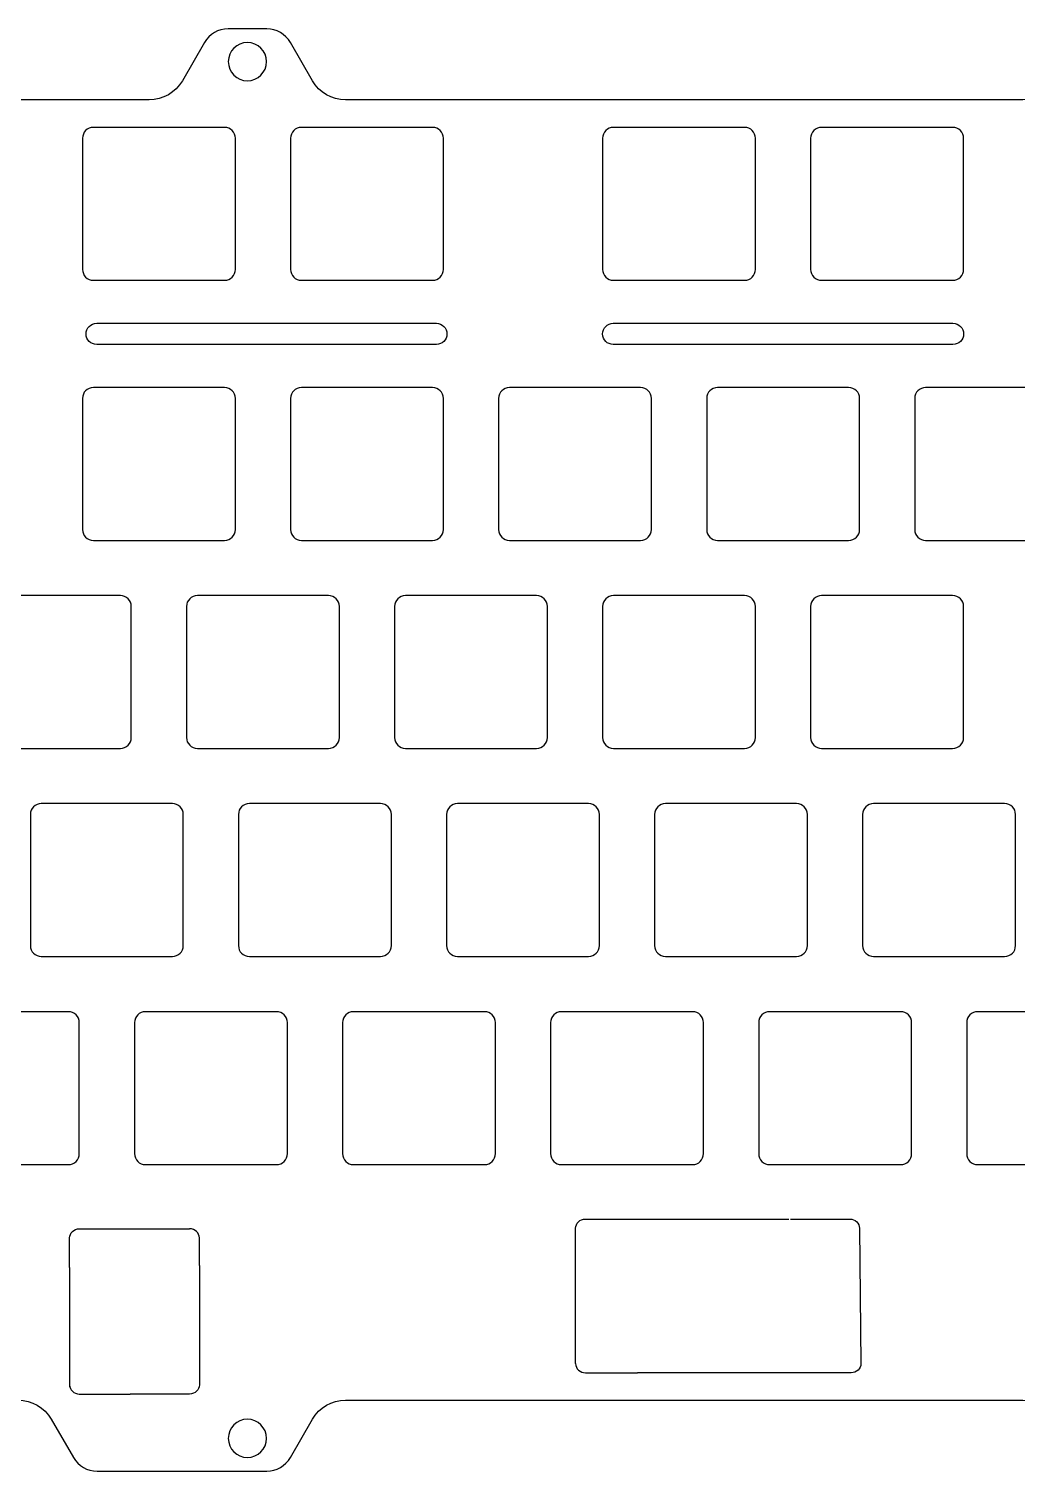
# Model space of a CAD drawing. Header units: inches. Extents: x -68 to 284, y 74 to 206.
# Drawn here: x 7.9 to 98.4, y 73.7 to 205.7 of the extents above; entities that cross this region are included whole.
import ezdxf

# ---------------------------------------------------------------- set-up
doc = ezdxf.new("R2010")
doc.units = ezdxf.units.IN
doc.header["$MEASUREMENT"] = 0

# ---------------------------------------------------------------- blocks, each defined once
blk = doc.blocks.new('block 4')
at = {"color": 5, "lineweight": 25, "true_color": 0x0000ff}
blk.add_open_spline([(139.42, 76.62), (140.31, 76.62), (141.14, 77.1), (141.58, 77.87), (141.58, 77.87), (141.9, 78.42), (141.9, 78.42), (142.53, 79.5), (143.69, 80.17), (144.94, 80.17), (144.94, 80.17), (178.97, 80.17), (178.97, 80.17), (180.22, 80.17), (181.37, 79.5), (182, 78.42), (182, 78.42), (184.02, 74.92), (184.02, 74.92), (184.47, 74.15), (185.29, 73.67), (186.18, 73.67), (186.18, 73.67), (189.72, 73.67), (189.72, 73.67), (190.61, 73.67), (191.44, 74.15), (191.88, 74.92), (191.88, 74.92), (193.91, 78.42), (193.91, 78.42), (194.53, 79.5), (195.69, 80.17), (196.94, 80.17), (196.94, 80.17), (258.97, 80.17), (258.97, 80.17), (260.22, 80.17), (261.37, 79.5), (262, 78.42), (262, 78.42), (264.02, 74.92), (264.02, 74.92), (264.47, 74.15), (265.29, 73.67), (266.18, 73.67), (266.18, 73.67), (269.72, 73.67), (269.72, 73.67), (270.61, 73.67), (271.44, 74.15), (271.88, 74.92), (271.88, 74.92), (273.91, 78.42), (273.91, 78.42), (274.53, 79.5), (275.69, 80.17), (276.94, 80.17), (276.94, 80.17), (279.95, 80.17), (279.95, 80.17), (280.48, 80.17), (280.99, 80.38), (281.37, 80.75), (281.37, 80.75), (283.2, 82.58), (283.2, 82.58), (283.57, 82.96), (283.78, 83.47), (283.78, 84), (283.78, 84), (283.78, 97.68), (283.78, 97.68), (283.78, 98.11), (283.64, 98.53), (283.37, 98.87), (283.37, 98.87), (282.24, 100.27), (282.24, 100.27), (281.94, 100.65), (281.78, 101.11), (281.78, 101.59), (281.78, 101.59), (281.78, 131.81), (281.78, 131.81), (281.78, 132.29), (281.94, 132.75), (282.24, 133.13), (282.24, 133.13), (283.36, 134.53), (283.36, 134.53), (283.63, 134.87), (283.78, 135.29), (283.78, 135.72), (283.78, 135.72), (283.78, 195.4), (283.78, 195.4), (283.78, 195.93), (283.57, 196.44), (283.19, 196.82), (283.19, 196.82), (281.37, 198.65), (281.37, 198.65), (280.99, 199.02), (280.48, 199.23), (279.95, 199.23), (279.95, 199.23), (277.77, 199.23), (277.77, 199.23), (276.66, 199.23), (275.62, 199.76), (274.96, 200.65), (274.96, 200.65), (271.95, 204.72), (271.95, 204.72), (271.47, 205.36), (270.73, 205.73), (269.94, 205.73), (269.94, 205.73), (266.18, 205.73), (266.18, 205.73), (265.29, 205.73), (264.46, 205.25), (264.02, 204.48), (264.02, 204.48), (262, 200.98), (262, 200.98), (261.37, 199.9), (260.21, 199.23), (258.96, 199.23), (258.96, 199.23), (227.45, 199.23), (227.45, 199.23), (226.9, 199.23), (226.45, 198.78), (226.45, 198.23), (226.45, 198.23), (226.45, 196.96), (226.45, 196.96), (226.45, 196.4), (226, 195.96), (225.45, 195.96), (225.45, 195.96), (219.06, 195.96), (219.06, 195.96), (218.51, 195.96), (218.06, 196.4), (218.06, 196.96), (218.06, 196.96), (218.06, 198.23), (218.06, 198.23), (218.06, 198.78), (217.61, 199.23), (217.06, 199.23), (217.06, 199.23), (196.93, 199.23), (196.93, 199.23), (195.68, 199.23), (194.53, 199.9), (193.9, 200.98), (193.9, 200.98), (191.88, 204.48), (191.88, 204.48), (191.44, 205.25), (190.61, 205.73), (189.72, 205.73), (189.72, 205.73), (186.18, 205.73), (186.18, 205.73), (185.29, 205.73), (184.46, 205.25), (184.02, 204.48), (184.02, 204.48), (182, 200.98), (182, 200.98), (181.37, 199.9), (180.21, 199.23), (178.96, 199.23), (178.96, 199.23), (116.93, 199.23), (116.93, 199.23), (115.68, 199.23), (114.53, 199.9), (113.9, 200.98), (113.9, 200.98), (111.88, 204.48), (111.88, 204.48), (111.44, 205.25), (110.61, 205.73), (109.72, 205.73), (109.72, 205.73), (106.18, 205.73), (106.18, 205.73), (105.29, 205.73), (104.46, 205.25), (104.02, 204.48), (104.02, 204.48), (102, 200.98), (102, 200.98), (101.37, 199.9), (100.21, 199.23), (98.96, 199.23), (98.96, 199.23), (36.93, 199.23), (36.93, 199.23), (35.68, 199.23), (34.53, 199.9), (33.9, 200.98), (33.9, 200.98), (31.88, 204.48), (31.88, 204.48), (31.44, 205.25), (30.61, 205.73), (29.72, 205.73), (29.72, 205.73), (26.18, 205.73), (26.18, 205.73), (25.29, 205.73), (24.46, 205.25), (24.02, 204.48), (24.02, 204.48), (22, 200.98), (22, 200.98), (21.37, 199.9), (20.21, 199.23), (18.96, 199.23), (18.96, 199.23), (-43.07, 199.23), (-43.07, 199.23), (-44.32, 199.23), (-45.47, 199.9), (-46.1, 200.98), (-46.1, 200.98), (-48.12, 204.48), (-48.12, 204.48), (-48.56, 205.25), (-49.39, 205.73), (-50.28, 205.73), (-50.28, 205.73), (-53.82, 205.73), (-53.82, 205.73), (-54.71, 205.73), (-55.54, 205.25), (-55.98, 204.48), (-55.98, 204.48), (-58, 200.98), (-58, 200.98), (-58.63, 199.9), (-59.79, 199.23), (-61.04, 199.23), (-61.04, 199.23), (-64.05, 199.23), (-64.05, 199.23), (-64.58, 199.23), (-65.09, 199.02), (-65.47, 198.65), (-65.47, 198.65), (-67.3, 196.82), (-67.3, 196.82), (-67.67, 196.44), (-67.88, 195.93), (-67.88, 195.4), (-67.88, 195.4), (-67.88, 151.72), (-67.88, 151.72), (-67.88, 151.29), (-67.74, 150.87), (-67.47, 150.53), (-67.47, 150.53), (-66.34, 149.13), (-66.34, 149.13), (-66.04, 148.75), (-65.88, 148.29), (-65.88, 147.82), (-65.88, 147.82), (-65.88, 107.59), (-65.88, 107.59), (-65.88, 107.11), (-66.04, 106.65), (-66.34, 106.27), (-66.34, 106.27), (-67.47, 104.87), (-67.47, 104.87), (-67.74, 104.53), (-67.88, 104.11), (-67.88, 103.68), (-67.88, 103.68), (-67.88, 84), (-67.88, 84), (-67.88, 83.47), (-67.67, 82.96), (-67.3, 82.58), (-67.3, 82.58), (-65.47, 80.76), (-65.47, 80.76), (-65.09, 80.38), (-64.58, 80.17), (-64.05, 80.17), (-64.05, 80.17), (-61.04, 80.17), (-61.04, 80.17), (-59.79, 80.17), (-58.63, 79.5), (-58.01, 78.42), (-58.01, 78.42), (-55.98, 74.92), (-55.98, 74.92), (-55.54, 74.15), (-54.71, 73.67), (-53.82, 73.67), (-53.82, 73.67), (-50.28, 73.67), (-50.28, 73.67), (-49.39, 73.67), (-48.56, 74.15), (-48.12, 74.92), (-48.12, 74.92), (-46.1, 78.42), (-46.1, 78.42), (-45.47, 79.5), (-44.32, 80.17), (-43.07, 80.17), (-43.07, 80.17), (6.96, 80.17), (6.96, 80.17), (8.21, 80.17), (9.37, 79.5), (9.99, 78.42), (9.99, 78.42), (12.02, 74.92), (12.02, 74.92), (12.46, 74.15), (13.29, 73.67), (14.18, 73.67), (14.18, 73.67), (29.72, 73.67), (29.72, 73.67), (30.61, 73.67), (31.44, 74.15), (31.88, 74.92), (31.88, 74.92), (33.9, 78.42), (33.9, 78.42), (34.53, 79.5), (35.68, 80.17), (36.93, 80.17), (36.93, 80.17), (98.96, 80.17), (98.96, 80.17), (100.21, 80.17), (101.37, 79.5), (101.99, 78.42), (101.99, 78.42), (103.03, 76.62), (103.03, 76.62)], degree=3, knots=[0, 0, 0, 0, 1, 1, 1, 2, 2, 2, 3, 3, 3, 4, 4, 4, 5, 5, 5, 6, 6, 6, 7, 7, 7, 8, 8, 8, 9, 9, 9, 10, 10, 10, 11, 11, 11, 12, 12, 12, 13, 13, 13, 14, 14, 14, 15, 15, 15, 16, 16, 16, 17, 17, 17, 18, 18, 18, 19, 19, 19, 20, 20, 20, 21, 21, 21, 22, 22, 22, 23, 23, 23, 24, 24, 24, 25, 25, 25, 26, 26, 26, 27, 27, 27, 28, 28, 28, 29, 29, 29, 30, 30, 30, 31, 31, 31, 32, 32, 32, 33, 33, 33, 34, 34, 34, 35, 35, 35, 36, 36, 36, 37, 37, 37, 38, 38, 38, 39, 39, 39, 40, 40, 40, 41, 41, 41, 42, 42, 42, 43, 43, 43, 44, 44, 44, 45, 45, 45, 46, 46, 46, 47, 47, 47, 48, 48, 48, 49, 49, 49, 50, 50, 50, 51, 51, 51, 52, 52, 52, 53, 53, 53, 54, 54, 54, 55, 55, 55, 56, 56, 56, 57, 57, 57, 58, 58, 58, 59, 59, 59, 60, 60, 60, 61, 61, 61, 62, 62, 62, 63, 63, 63, 64, 64, 64, 65, 65, 65, 66, 66, 66, 67, 67, 67, 68, 68, 68, 69, 69, 69, 70, 70, 70, 71, 71, 71, 72, 72, 72, 73, 73, 73, 74, 74, 74, 75, 75, 75, 76, 76, 76, 77, 77, 77, 78, 78, 78, 79, 79, 79, 80, 80, 80, 81, 81, 81, 82, 82, 82, 83, 83, 83, 84, 84, 84, 85, 85, 85, 86, 86, 86, 87, 87, 87, 88, 88, 88, 89, 89, 89, 90, 90, 90, 91, 91, 91, 92, 92, 92, 93, 93, 93, 94, 94, 94, 95, 95, 95, 96, 96, 96, 97, 97, 97, 98, 98, 98, 99, 99, 99, 100, 100, 100, 101, 101, 101, 102, 102, 102, 103, 103, 103, 104, 104, 104, 105, 105, 105, 106, 106, 106, 107, 107, 107, 108, 108, 108, 109, 109, 109, 110, 110, 110, 111, 111, 111, 112, 112, 112, 113, 113, 113, 114, 114, 114, 115, 115, 115, 116, 116, 116, 117, 117, 117, 118, 118, 118, 118], dxfattribs=at)
blk = doc.blocks.new('block 12')
at = {"color": 5, "lineweight": 25, "true_color": 0x0000ff}
blk.add_open_spline([(23.55, 92.5), (23.55, 92.5), (23.55, 81.57), (23.55, 81.57), (23.55, 81.11), (23.15, 80.73), (22.66, 80.73), (22.66, 80.73), (17.21, 80.73), (17.21, 80.73)], degree=3, knots=[0, 0, 0, 0, 1, 1, 1, 2, 2, 2, 3, 3, 3, 3], dxfattribs=at)
blk = doc.blocks.new('block 22')
at = {"color": 5, "lineweight": 25, "true_color": 0x0000ff}
blk.add_open_spline([(70, 171.89), (70, 172.45), (70.44, 172.89), (71, 172.89), (71, 172.89), (83, 172.89), (83, 172.89), (83.55, 172.89), (84, 172.45), (84, 171.89), (84, 171.89), (84, 159.89), (84, 159.89), (84, 159.34), (83.55, 158.89), (83, 158.89), (83, 158.89), (71, 158.89), (71, 158.89), (70.44, 158.89), (70, 159.34), (70, 159.89), (70, 159.89), (70, 171.89), (70, 171.89)], degree=3, knots=[0, 0, 0, 0, 1, 1, 1, 2, 2, 2, 3, 3, 3, 4, 4, 4, 5, 5, 5, 6, 6, 6, 7, 7, 7, 8, 8, 8, 8], dxfattribs=at)
blk = doc.blocks.new('block 26')
at = {"color": 5, "lineweight": 25, "true_color": 0x0000ff}
blk.add_open_spline([(60.47, 152.84), (60.47, 153.4), (60.92, 153.84), (61.47, 153.84), (61.47, 153.84), (73.47, 153.84), (73.47, 153.84), (74.02, 153.84), (74.47, 153.4), (74.47, 152.84), (74.47, 152.84), (74.47, 140.84), (74.47, 140.84), (74.47, 140.29), (74.02, 139.84), (73.47, 139.84), (73.47, 139.84), (61.47, 139.84), (61.47, 139.84), (60.92, 139.84), (60.47, 140.29), (60.47, 140.84), (60.47, 140.84), (60.47, 152.84), (60.47, 152.84)], degree=3, knots=[0, 0, 0, 0, 1, 1, 1, 2, 2, 2, 3, 3, 3, 4, 4, 4, 5, 5, 5, 6, 6, 6, 7, 7, 7, 8, 8, 8, 8], dxfattribs=at)
blk = doc.blocks.new('block 31')
at = {"color": 5, "lineweight": 25, "true_color": 0x0000ff}
blk.add_open_spline([(84.28, 133.79), (84.28, 134.35), (84.73, 134.79), (85.28, 134.79), (85.28, 134.79), (97.28, 134.79), (97.28, 134.79), (97.83, 134.79), (98.28, 134.35), (98.28, 133.79), (98.28, 133.79), (98.28, 121.79), (98.28, 121.79), (98.28, 121.24), (97.83, 120.79), (97.28, 120.79), (97.28, 120.79), (85.28, 120.79), (85.28, 120.79), (84.73, 120.79), (84.28, 121.24), (84.28, 121.79), (84.28, 121.79), (84.28, 133.79), (84.28, 133.79)], degree=3, knots=[0, 0, 0, 0, 1, 1, 1, 2, 2, 2, 3, 3, 3, 4, 4, 4, 5, 5, 5, 6, 6, 6, 7, 7, 7, 8, 8, 8, 8], dxfattribs=at)
blk = doc.blocks.new('block 32')
at = {"color": 5, "lineweight": 25, "true_color": 0x0000ff}
blk.add_open_spline([(65.23, 133.79), (65.23, 134.35), (65.68, 134.79), (66.23, 134.79), (66.23, 134.79), (78.23, 134.79), (78.23, 134.79), (78.78, 134.79), (79.23, 134.35), (79.23, 133.79), (79.23, 133.79), (79.23, 121.79), (79.23, 121.79), (79.23, 121.24), (78.78, 120.79), (78.23, 120.79), (78.23, 120.79), (66.23, 120.79), (66.23, 120.79), (65.68, 120.79), (65.23, 121.24), (65.23, 121.79), (65.23, 121.79), (65.23, 133.79), (65.23, 133.79)], degree=3, knots=[0, 0, 0, 0, 1, 1, 1, 2, 2, 2, 3, 3, 3, 4, 4, 4, 5, 5, 5, 6, 6, 6, 7, 7, 7, 8, 8, 8, 8], dxfattribs=at)
blk = doc.blocks.new('block 33')
at = {"color": 5, "lineweight": 25, "true_color": 0x0000ff}
blk.add_open_spline([(60.47, 195.71), (60.47, 196.26), (60.92, 196.71), (61.47, 196.71), (61.47, 196.71), (73.47, 196.71), (73.47, 196.71), (74.02, 196.71), (74.47, 196.26), (74.47, 195.71), (74.47, 195.71), (74.47, 183.71), (74.47, 183.71), (74.47, 183.15), (74.02, 182.71), (73.47, 182.71), (73.47, 182.71), (61.47, 182.71), (61.47, 182.71), (60.92, 182.71), (60.47, 183.15), (60.47, 183.71), (60.47, 183.71), (60.47, 195.71), (60.47, 195.71)], degree=3, knots=[0, 0, 0, 0, 1, 1, 1, 2, 2, 2, 3, 3, 3, 4, 4, 4, 5, 5, 5, 6, 6, 6, 7, 7, 7, 8, 8, 8, 8], dxfattribs=at)
blk = doc.blocks.new('block 39')
at = {"color": 5, "lineweight": 25, "true_color": 0x0000ff}
blk.add_open_spline([(8.08, 133.79), (8.08, 134.35), (8.53, 134.79), (9.08, 134.79), (9.08, 134.79), (21.08, 134.79), (21.08, 134.79), (21.63, 134.79), (22.08, 134.35), (22.08, 133.79), (22.08, 133.79), (22.08, 121.79), (22.08, 121.79), (22.08, 121.24), (21.63, 120.79), (21.08, 120.79), (21.08, 120.79), (9.08, 120.79), (9.08, 120.79), (8.53, 120.79), (8.08, 121.24), (8.08, 121.79), (8.08, 121.79), (8.08, 133.79), (8.08, 133.79)], degree=3, knots=[0, 0, 0, 0, 1, 1, 1, 2, 2, 2, 3, 3, 3, 4, 4, 4, 5, 5, 5, 6, 6, 6, 7, 7, 7, 8, 8, 8, 8], dxfattribs=at)
blk = doc.blocks.new('block 45')
at = {"color": 5, "lineweight": 25, "true_color": 0x0000ff}
blk.add_open_spline([(93.81, 114.74), (93.81, 115.3), (94.26, 115.74), (94.81, 115.74), (94.81, 115.74), (106.81, 115.74), (106.81, 115.74), (107.36, 115.74), (107.81, 115.3), (107.81, 114.74), (107.81, 114.74), (107.81, 102.74), (107.81, 102.74), (107.81, 102.19), (107.36, 101.74), (106.81, 101.74), (106.81, 101.74), (94.81, 101.74), (94.81, 101.74), (94.26, 101.74), (93.81, 102.19), (93.81, 102.74), (93.81, 102.74), (93.81, 114.74), (93.81, 114.74)], degree=3, knots=[0, 0, 0, 0, 1, 1, 1, 2, 2, 2, 3, 3, 3, 4, 4, 4, 5, 5, 5, 6, 6, 6, 7, 7, 7, 8, 8, 8, 8], dxfattribs=at)
blk = doc.blocks.new('block 46')
at = {"color": 5, "lineweight": 25, "true_color": 0x0000ff}
blk.add_open_spline([(74.76, 114.74), (74.76, 115.3), (75.21, 115.74), (75.76, 115.74), (75.76, 115.74), (87.76, 115.74), (87.76, 115.74), (88.31, 115.74), (88.76, 115.3), (88.76, 114.74), (88.76, 114.74), (88.76, 102.74), (88.76, 102.74), (88.76, 102.19), (88.31, 101.74), (87.76, 101.74), (87.76, 101.74), (75.76, 101.74), (75.76, 101.74), (75.21, 101.74), (74.76, 102.19), (74.76, 102.74), (74.76, 102.74), (74.76, 114.74), (74.76, 114.74)], degree=3, knots=[0, 0, 0, 0, 1, 1, 1, 2, 2, 2, 3, 3, 3, 4, 4, 4, 5, 5, 5, 6, 6, 6, 7, 7, 7, 8, 8, 8, 8], dxfattribs=at)
blk = doc.blocks.new('block 47')
at = {"color": 5, "lineweight": 25, "true_color": 0x0000ff}
blk.add_open_spline([(55.71, 114.74), (55.71, 115.3), (56.16, 115.74), (56.71, 115.74), (56.71, 115.74), (68.71, 115.74), (68.71, 115.74), (69.26, 115.74), (69.71, 115.3), (69.71, 114.74), (69.71, 114.74), (69.71, 102.74), (69.71, 102.74), (69.71, 102.19), (69.26, 101.74), (68.71, 101.74), (68.71, 101.74), (56.71, 101.74), (56.71, 101.74), (56.16, 101.74), (55.71, 102.19), (55.71, 102.74), (55.71, 102.74), (55.71, 114.74), (55.71, 114.74)], degree=3, knots=[0, 0, 0, 0, 1, 1, 1, 2, 2, 2, 3, 3, 3, 4, 4, 4, 5, 5, 5, 6, 6, 6, 7, 7, 7, 8, 8, 8, 8], dxfattribs=at)
blk = doc.blocks.new('block 51')
at = {"color": 5, "lineweight": 25, "true_color": 0x0000ff}
blk.add_open_spline([(12.85, 171.89), (12.85, 172.45), (13.29, 172.89), (13.85, 172.89), (13.85, 172.89), (25.85, 172.89), (25.85, 172.89), (26.4, 172.89), (26.85, 172.45), (26.85, 171.89), (26.85, 171.89), (26.85, 159.89), (26.85, 159.89), (26.85, 159.34), (26.4, 158.89), (25.85, 158.89), (25.85, 158.89), (13.85, 158.89), (13.85, 158.89), (13.29, 158.89), (12.85, 159.34), (12.85, 159.89), (12.85, 159.89), (12.85, 171.89), (12.85, 171.89)], degree=3, knots=[0, 0, 0, 0, 1, 1, 1, 2, 2, 2, 3, 3, 3, 4, 4, 4, 5, 5, 5, 6, 6, 6, 7, 7, 7, 8, 8, 8, 8], dxfattribs=at)
blk = doc.blocks.new('block 52')
at = {"color": 5, "lineweight": 25, "true_color": 0x0000ff}
blk.add_open_spline([(31.9, 171.89), (31.9, 172.45), (32.34, 172.89), (32.9, 172.89), (32.9, 172.89), (44.9, 172.89), (44.9, 172.89), (45.45, 172.89), (45.9, 172.45), (45.9, 171.89), (45.9, 171.89), (45.9, 159.89), (45.9, 159.89), (45.9, 159.34), (45.45, 158.89), (44.9, 158.89), (44.9, 158.89), (32.9, 158.89), (32.9, 158.89), (32.34, 158.89), (31.9, 159.34), (31.9, 159.89), (31.9, 159.89), (31.9, 171.89), (31.9, 171.89)], degree=3, knots=[0, 0, 0, 0, 1, 1, 1, 2, 2, 2, 3, 3, 3, 4, 4, 4, 5, 5, 5, 6, 6, 6, 7, 7, 7, 8, 8, 8, 8], dxfattribs=at)
blk = doc.blocks.new('block 53')
at = {"color": 5, "lineweight": 25, "true_color": 0x0000ff}
blk.add_open_spline([(50.95, 171.89), (50.95, 172.45), (51.39, 172.89), (51.95, 172.89), (51.95, 172.89), (63.95, 172.89), (63.95, 172.89), (64.5, 172.89), (64.95, 172.45), (64.95, 171.89), (64.95, 171.89), (64.95, 159.89), (64.95, 159.89), (64.95, 159.34), (64.5, 158.89), (63.95, 158.89), (63.95, 158.89), (51.95, 158.89), (51.95, 158.89), (51.39, 158.89), (50.95, 159.34), (50.95, 159.89), (50.95, 159.89), (50.95, 171.89), (50.95, 171.89)], degree=3, knots=[0, 0, 0, 0, 1, 1, 1, 2, 2, 2, 3, 3, 3, 4, 4, 4, 5, 5, 5, 6, 6, 6, 7, 7, 7, 8, 8, 8, 8], dxfattribs=at)
blk = doc.blocks.new('block 57')
at = {"color": 5, "lineweight": 25, "true_color": 0x0000ff}
blk.add_open_spline([(3.32, 152.84), (3.32, 153.4), (3.77, 153.84), (4.32, 153.84), (4.32, 153.84), (16.32, 153.84), (16.32, 153.84), (16.87, 153.84), (17.32, 153.4), (17.32, 152.84), (17.32, 152.84), (17.32, 140.84), (17.32, 140.84), (17.32, 140.29), (16.87, 139.84), (16.32, 139.84), (16.32, 139.84), (4.32, 139.84), (4.32, 139.84), (3.77, 139.84), (3.32, 140.29), (3.32, 140.84), (3.32, 140.84), (3.32, 152.84), (3.32, 152.84)], degree=3, knots=[0, 0, 0, 0, 1, 1, 1, 2, 2, 2, 3, 3, 3, 4, 4, 4, 5, 5, 5, 6, 6, 6, 7, 7, 7, 8, 8, 8, 8], dxfattribs=at)
blk = doc.blocks.new('block 58')
at = {"color": 5, "lineweight": 25, "true_color": 0x0000ff}
blk.add_open_spline([(22.37, 152.84), (22.37, 153.4), (22.82, 153.84), (23.37, 153.84), (23.37, 153.84), (35.37, 153.84), (35.37, 153.84), (35.92, 153.84), (36.37, 153.4), (36.37, 152.84), (36.37, 152.84), (36.37, 140.84), (36.37, 140.84), (36.37, 140.29), (35.92, 139.84), (35.37, 139.84), (35.37, 139.84), (23.37, 139.84), (23.37, 139.84), (22.82, 139.84), (22.37, 140.29), (22.37, 140.84), (22.37, 140.84), (22.37, 152.84), (22.37, 152.84)], degree=3, knots=[0, 0, 0, 0, 1, 1, 1, 2, 2, 2, 3, 3, 3, 4, 4, 4, 5, 5, 5, 6, 6, 6, 7, 7, 7, 8, 8, 8, 8], dxfattribs=at)
blk = doc.blocks.new('block 59')
at = {"color": 5, "lineweight": 25, "true_color": 0x0000ff}
blk.add_open_spline([(41.42, 152.84), (41.42, 153.4), (41.87, 153.84), (42.42, 153.84), (42.42, 153.84), (54.42, 153.84), (54.42, 153.84), (54.97, 153.84), (55.42, 153.4), (55.42, 152.84), (55.42, 152.84), (55.42, 140.84), (55.42, 140.84), (55.42, 140.29), (54.97, 139.84), (54.42, 139.84), (54.42, 139.84), (42.42, 139.84), (42.42, 139.84), (41.87, 139.84), (41.42, 140.29), (41.42, 140.84), (41.42, 140.84), (41.42, 152.84), (41.42, 152.84)], degree=3, knots=[0, 0, 0, 0, 1, 1, 1, 2, 2, 2, 3, 3, 3, 4, 4, 4, 5, 5, 5, 6, 6, 6, 7, 7, 7, 8, 8, 8, 8], dxfattribs=at)
blk = doc.blocks.new('block 62')
at = {"color": 5, "lineweight": 25, "true_color": 0x0000ff}
blk.add_open_spline([(46.18, 133.79), (46.18, 134.35), (46.63, 134.79), (47.18, 134.79), (47.18, 134.79), (59.18, 134.79), (59.18, 134.79), (59.73, 134.79), (60.18, 134.35), (60.18, 133.79), (60.18, 133.79), (60.18, 121.79), (60.18, 121.79), (60.18, 121.24), (59.73, 120.79), (59.18, 120.79), (59.18, 120.79), (47.18, 120.79), (47.18, 120.79), (46.63, 120.79), (46.18, 121.24), (46.18, 121.79), (46.18, 121.79), (46.18, 133.79), (46.18, 133.79)], degree=3, knots=[0, 0, 0, 0, 1, 1, 1, 2, 2, 2, 3, 3, 3, 4, 4, 4, 5, 5, 5, 6, 6, 6, 7, 7, 7, 8, 8, 8, 8], dxfattribs=at)
blk = doc.blocks.new('block 63')
at = {"color": 5, "lineweight": 25, "true_color": 0x0000ff}
blk.add_open_spline([(27.13, 133.79), (27.13, 134.35), (27.58, 134.79), (28.13, 134.79), (28.13, 134.79), (40.13, 134.79), (40.13, 134.79), (40.68, 134.79), (41.13, 134.35), (41.13, 133.79), (41.13, 133.79), (41.13, 121.79), (41.13, 121.79), (41.13, 121.24), (40.68, 120.79), (40.13, 120.79), (40.13, 120.79), (28.13, 120.79), (28.13, 120.79), (27.58, 120.79), (27.13, 121.24), (27.13, 121.79), (27.13, 121.79), (27.13, 133.79), (27.13, 133.79)], degree=3, knots=[0, 0, 0, 0, 1, 1, 1, 2, 2, 2, 3, 3, 3, 4, 4, 4, 5, 5, 5, 6, 6, 6, 7, 7, 7, 8, 8, 8, 8], dxfattribs=at)
blk = doc.blocks.new('block 66')
at = {"color": 5, "lineweight": 25, "true_color": 0x0000ff}
blk.add_open_spline([(12.85, 195.71), (12.85, 196.26), (13.29, 196.71), (13.85, 196.71), (13.85, 196.71), (25.85, 196.71), (25.85, 196.71), (26.4, 196.71), (26.85, 196.26), (26.85, 195.71), (26.85, 195.71), (26.85, 183.71), (26.85, 183.71), (26.85, 183.15), (26.4, 182.71), (25.85, 182.71), (25.85, 182.71), (13.85, 182.71), (13.85, 182.71), (13.29, 182.71), (12.85, 183.15), (12.85, 183.71), (12.85, 183.71), (12.85, 195.71), (12.85, 195.71)], degree=3, knots=[0, 0, 0, 0, 1, 1, 1, 2, 2, 2, 3, 3, 3, 4, 4, 4, 5, 5, 5, 6, 6, 6, 7, 7, 7, 8, 8, 8, 8], dxfattribs=at)
blk = doc.blocks.new('block 67')
at = {"color": 5, "lineweight": 25, "true_color": 0x0000ff}
blk.add_open_spline([(31.9, 195.71), (31.9, 196.26), (32.34, 196.71), (32.9, 196.71), (32.9, 196.71), (44.9, 196.71), (44.9, 196.71), (45.45, 196.71), (45.9, 196.26), (45.9, 195.71), (45.9, 195.71), (45.9, 183.71), (45.9, 183.71), (45.9, 183.15), (45.45, 182.71), (44.9, 182.71), (44.9, 182.71), (32.9, 182.71), (32.9, 182.71), (32.34, 182.71), (31.9, 183.15), (31.9, 183.71), (31.9, 183.71), (31.9, 195.71), (31.9, 195.71)], degree=3, knots=[0, 0, 0, 0, 1, 1, 1, 2, 2, 2, 3, 3, 3, 4, 4, 4, 5, 5, 5, 6, 6, 6, 7, 7, 7, 8, 8, 8, 8], dxfattribs=at)
blk = doc.blocks.new('block 68')
at = {"color": 5, "lineweight": 25, "true_color": 0x0000ff}
blk.add_open_spline([(36.66, 114.74), (36.66, 115.3), (37.11, 115.74), (37.66, 115.74), (37.66, 115.74), (49.66, 115.74), (49.66, 115.74), (50.21, 115.74), (50.66, 115.3), (50.66, 114.74), (50.66, 114.74), (50.66, 102.74), (50.66, 102.74), (50.66, 102.19), (50.21, 101.74), (49.66, 101.74), (49.66, 101.74), (37.66, 101.74), (37.66, 101.74), (37.11, 101.74), (36.66, 102.19), (36.66, 102.74), (36.66, 102.74), (36.66, 114.74), (36.66, 114.74)], degree=3, knots=[0, 0, 0, 0, 1, 1, 1, 2, 2, 2, 3, 3, 3, 4, 4, 4, 5, 5, 5, 6, 6, 6, 7, 7, 7, 8, 8, 8, 8], dxfattribs=at)
blk = doc.blocks.new('block 69')
at = {"color": 5, "lineweight": 25, "true_color": 0x0000ff}
blk.add_open_spline([(17.61, 114.74), (17.61, 115.3), (18.06, 115.74), (18.61, 115.74), (18.61, 115.74), (30.61, 115.74), (30.61, 115.74), (31.16, 115.74), (31.61, 115.3), (31.61, 114.74), (31.61, 114.74), (31.61, 102.74), (31.61, 102.74), (31.61, 102.19), (31.16, 101.74), (30.61, 101.74), (30.61, 101.74), (18.61, 101.74), (18.61, 101.74), (18.06, 101.74), (17.61, 102.19), (17.61, 102.74), (17.61, 102.74), (17.61, 114.74), (17.61, 114.74)], degree=3, knots=[0, 0, 0, 0, 1, 1, 1, 2, 2, 2, 3, 3, 3, 4, 4, 4, 5, 5, 5, 6, 6, 6, 7, 7, 7, 8, 8, 8, 8], dxfattribs=at)
blk = doc.blocks.new('block 70')
at = {"color": 5, "lineweight": 25, "true_color": 0x0000ff}
blk.add_open_spline([(-1.44, 114.74), (-1.44, 115.3), (-0.99, 115.74), (-0.44, 115.74), (-0.44, 115.74), (11.56, 115.74), (11.56, 115.74), (12.11, 115.74), (12.56, 115.3), (12.56, 114.74), (12.56, 114.74), (12.56, 102.74), (12.56, 102.74), (12.56, 102.19), (12.11, 101.74), (11.56, 101.74), (11.56, 101.74), (-0.44, 101.74), (-0.44, 101.74), (-0.99, 101.74), (-1.44, 102.19), (-1.44, 102.74), (-1.44, 102.74), (-1.44, 114.74), (-1.44, 114.74)], degree=3, knots=[0, 0, 0, 0, 1, 1, 1, 2, 2, 2, 3, 3, 3, 4, 4, 4, 5, 5, 5, 6, 6, 6, 7, 7, 7, 8, 8, 8, 8], dxfattribs=at)
blk = doc.blocks.new('block 72')
at = {"color": 5, "lineweight": 25, "true_color": 0x0000ff}
blk.add_open_spline([(89.05, 171.89), (89.05, 172.45), (89.49, 172.89), (90.05, 172.89), (90.05, 172.89), (102.05, 172.89), (102.05, 172.89), (102.6, 172.89), (103.05, 172.45), (103.05, 171.89), (103.05, 171.89), (103.05, 159.89), (103.05, 159.89), (103.05, 159.34), (102.6, 158.89), (102.05, 158.89), (102.05, 158.89), (90.05, 158.89), (90.05, 158.89), (89.49, 158.89), (89.05, 159.34), (89.05, 159.89), (89.05, 159.89), (89.05, 171.89), (89.05, 171.89)], degree=3, knots=[0, 0, 0, 0, 1, 1, 1, 2, 2, 2, 3, 3, 3, 4, 4, 4, 5, 5, 5, 6, 6, 6, 7, 7, 7, 8, 8, 8, 8], dxfattribs=at)
blk = doc.blocks.new('block 74')
at = {"color": 5, "lineweight": 25, "true_color": 0x0000ff}
blk.add_open_spline([(79.52, 152.84), (79.52, 153.4), (79.97, 153.84), (80.52, 153.84), (80.52, 153.84), (92.52, 153.84), (92.52, 153.84), (93.07, 153.84), (93.52, 153.4), (93.52, 152.84), (93.52, 152.84), (93.52, 140.84), (93.52, 140.84), (93.52, 140.29), (93.07, 139.84), (92.52, 139.84), (92.52, 139.84), (80.52, 139.84), (80.52, 139.84), (79.97, 139.84), (79.52, 140.29), (79.52, 140.84), (79.52, 140.84), (79.52, 152.84), (79.52, 152.84)], degree=3, knots=[0, 0, 0, 0, 1, 1, 1, 2, 2, 2, 3, 3, 3, 4, 4, 4, 5, 5, 5, 6, 6, 6, 7, 7, 7, 8, 8, 8, 8], dxfattribs=at)
blk = doc.blocks.new('block 79')
at = {"color": 5, "lineweight": 25, "true_color": 0x0000ff}
blk.add_open_spline([(79.52, 195.71), (79.52, 196.26), (79.97, 196.71), (80.52, 196.71), (80.52, 196.71), (92.52, 196.71), (92.52, 196.71), (93.07, 196.71), (93.52, 196.26), (93.52, 195.71), (93.52, 195.71), (93.52, 183.71), (93.52, 183.71), (93.52, 183.15), (93.07, 182.71), (92.52, 182.71), (92.52, 182.71), (80.52, 182.71), (80.52, 182.71), (79.97, 182.71), (79.52, 183.15), (79.52, 183.71), (79.52, 183.71), (79.52, 195.71), (79.52, 195.71)], degree=3, knots=[0, 0, 0, 0, 1, 1, 1, 2, 2, 2, 3, 3, 3, 4, 4, 4, 5, 5, 5, 6, 6, 6, 7, 7, 7, 8, 8, 8, 8], dxfattribs=at)
blk = doc.blocks.new('block 114')
at = {"color": 5, "lineweight": 25, "true_color": 0x0000ff}
blk.add_open_spline([(26.2, 202.73), (26.2, 203.7), (26.98, 204.48), (27.95, 204.48), (28.92, 204.48), (29.7, 203.7), (29.7, 202.73), (29.7, 201.76), (28.92, 200.98), (27.95, 200.98), (26.98, 200.98), (26.2, 201.76), (26.2, 202.73), (26.2, 202.73), (26.2, 202.73), (26.2, 202.73)], degree=3, knots=[0, 0, 0, 0, 1, 1, 1, 2, 2, 2, 3, 3, 3, 4, 4, 4, 5, 5, 5, 5], dxfattribs=at)
blk = doc.blocks.new('block 121')
at = {"color": 5, "lineweight": 25, "true_color": 0x0000ff}
blk.add_open_spline([(26.2, 76.67), (26.2, 77.64), (26.98, 78.42), (27.95, 78.42), (28.92, 78.42), (29.7, 77.64), (29.7, 76.67), (29.7, 75.7), (28.92, 74.92), (27.95, 74.92), (26.98, 74.92), (26.2, 75.7), (26.2, 76.67), (26.2, 76.67), (26.2, 76.67), (26.2, 76.67)], degree=3, knots=[0, 0, 0, 0, 1, 1, 1, 2, 2, 2, 3, 3, 3, 4, 4, 4, 5, 5, 5, 5], dxfattribs=at)
blk = doc.blocks.new('block 143')
at = {"color": 5, "lineweight": 25, "true_color": 0x0000ff}
blk.add_lwpolyline([(11.67, 92.33), (11.67, 81.4)], dxfattribs=at)
blk = doc.blocks.new('block 144')
at = {"color": 5, "lineweight": 25, "true_color": 0x0000ff}
blk.add_open_spline([(11.67, 81.57), (11.67, 81.11), (12.07, 80.73), (12.56, 80.73), (12.56, 80.73), (17.21, 80.73), (17.21, 80.73)], degree=3, knots=[0, 0, 0, 0, 1, 1, 1, 2, 2, 2, 2], dxfattribs=at)
blk = doc.blocks.new('block 193')
at = {"color": 5, "lineweight": 25, "true_color": 0x0000ff}
blk.add_lwpolyline([(11.67, 92.37), (11.67, 92.37)], dxfattribs=at)
blk = doc.blocks.new('block 194')
at = {"color": 5, "lineweight": 25, "true_color": 0x0000ff}
blk.add_lwpolyline([(11.67, 95.02), (11.67, 95.02)], dxfattribs=at)
blk = doc.blocks.new('block 195')
at = {"color": 5, "lineweight": 25, "true_color": 0x0000ff}
blk.add_lwpolyline([(17.21, 95.86), (22.66, 95.86)], dxfattribs=at)
blk = doc.blocks.new('block 196')
at = {"color": 5, "lineweight": 25, "true_color": 0x0000ff}
blk.add_lwpolyline([(23.55, 92.5), (23.55, 95.02)], dxfattribs=at)
blk = doc.blocks.new('block 197')
at = {"color": 5, "lineweight": 25, "true_color": 0x0000ff}
blk.add_open_spline([(11.67, 92.33), (11.67, 92.33), (11.67, 95.02), (11.67, 95.02), (11.67, 95.48), (12.07, 95.86), (12.56, 95.86), (12.56, 95.86), (17.21, 95.86), (17.21, 95.86)], degree=3, knots=[0, 0, 0, 0, 1, 1, 1, 2, 2, 2, 3, 3, 3, 3], dxfattribs=at)
blk = doc.blocks.new('block 198')
at = {"color": 5, "lineweight": 25, "true_color": 0x0000ff}
blk.add_open_spline([(23.55, 95.02), (23.55, 95.48), (23.15, 95.86), (22.66, 95.86)], degree=3, dxfattribs=at)
blk = doc.blocks.new('block 258')
at = {"color": 5, "lineweight": 25, "true_color": 0x0000ff}
blk.add_open_spline([(84.12, 83.52), (84.12, 83.06), (83.72, 82.68), (83.23, 82.68), (83.23, 82.68), (63.68, 82.68), (63.68, 82.68)], degree=3, knots=[0, 0, 0, 0, 1, 1, 1, 2, 2, 2, 2], dxfattribs=at)
blk = doc.blocks.new('block 260')
at = {"color": 5, "lineweight": 25, "true_color": 0x0000ff}
blk.add_open_spline([(58, 83.52), (58, 83.06), (58.41, 82.68), (58.91, 82.68), (58.91, 82.68), (63.68, 82.68), (63.68, 82.68)], degree=3, knots=[0, 0, 0, 0, 1, 1, 1, 2, 2, 2, 2], dxfattribs=at)
blk = doc.blocks.new('block 261')
at = {"color": 5, "lineweight": 25, "true_color": 0x0000ff}
blk.add_lwpolyline([(77.66, 96.75), (83.1, 96.75)], dxfattribs=at)
blk = doc.blocks.new('block 262')
at = {"color": 5, "lineweight": 25, "true_color": 0x0000ff}
blk.add_lwpolyline([(83.99, 95.91), (83.99, 95.91)], dxfattribs=at)
blk = doc.blocks.new('block 263')
at = {"color": 5, "lineweight": 25, "true_color": 0x0000ff}
blk.add_open_spline([(58, 83.52), (58, 83.52), (58, 95.91), (58, 95.91), (58, 96.37), (58.4, 96.75), (58.89, 96.75), (58.89, 96.75), (63.55, 96.75), (63.55, 96.75), (63.55, 96.75), (77.53, 96.75), (77.53, 96.75)], degree=3, knots=[0, 0, 0, 0, 1, 1, 1, 2, 2, 2, 3, 3, 3, 4, 4, 4, 4], dxfattribs=at)
blk = doc.blocks.new('block 264')
at = {"color": 5, "lineweight": 25, "true_color": 0x0000ff}
blk.add_open_spline([(83.1, 96.75), (83.6, 96.75), (83.99, 96.37), (83.99, 95.91), (83.99, 95.91), (84.12, 83.52), (84.12, 83.52)], degree=3, knots=[0, 0, 0, 0, 1, 1, 1, 2, 2, 2, 2], dxfattribs=at)

msp = doc.modelspace()

# ---------------------------------------------------------------- linework, layer by layer
at = {"color": 5, "lineweight": 25, "true_color": 0x0000ff}
for points in [[(14.15, 176.83), (14.15, 176.83), (45.25, 176.83), (45.25, 176.83), (45.79, 176.83), (46.22, 177.26), (46.22, 177.8), (46.22, 177.8), (46.22, 177.8), (46.22, 177.8), (46.22, 178.34), (45.79, 178.77), (45.25, 178.77), (45.25, 178.77), (14.15, 178.77), (14.15, 178.77), (13.62, 178.77), (13.18, 178.34), (13.18, 177.8), (13.18, 177.8), (13.18, 177.8), (13.18, 177.8), (13.18, 177.26), (13.62, 176.83), (14.15, 176.83)], [(61.44, 176.83), (61.44, 176.83), (92.55, 176.83), (92.55, 176.83), (93.08, 176.83), (93.52, 177.26), (93.52, 177.8), (93.52, 177.8), (93.52, 177.8), (93.52, 177.8), (93.52, 178.34), (93.08, 178.77), (92.55, 178.77), (92.55, 178.77), (61.44, 178.77), (61.44, 178.77), (60.91, 178.77), (60.47, 178.34), (60.47, 177.8), (60.47, 177.8), (60.47, 177.8), (60.47, 177.8), (60.47, 177.26), (60.91, 176.83), (61.44, 176.83)]]:
    msp.add_open_spline(points, degree=3, knots=[0, 0, 0, 0, 1, 1, 1, 2, 2, 2, 3, 3, 3, 4, 4, 4, 5, 5, 5, 6, 6, 6, 7, 7, 7, 8, 8, 8, 8], dxfattribs=at)

# ---------------------------------------------------------------- block references
for name in ['block 4', 'block 114', 'block 66', 'block 67', 'block 33', 'block 79', 'block 51', 'block 52', 'block 53', 'block 22', 'block 72', 'block 57', 'block 58', 'block 59', 'block 26', 'block 74', 'block 39', 'block 63', 'block 62', 'block 32', 'block 31', 'block 70', 'block 69', 'block 68', 'block 47', 'block 46', 'block 45', 'block 263', 'block 261', 'block 264', 'block 197', 'block 195', 'block 198', 'block 262', 'block 194', 'block 196', 'block 12', 'block 193', 'block 143', 'block 260', 'block 258', 'block 144', 'block 121']:
    msp.add_blockref(name, (0, 0))

doc.saveas('drawing.dxf')
